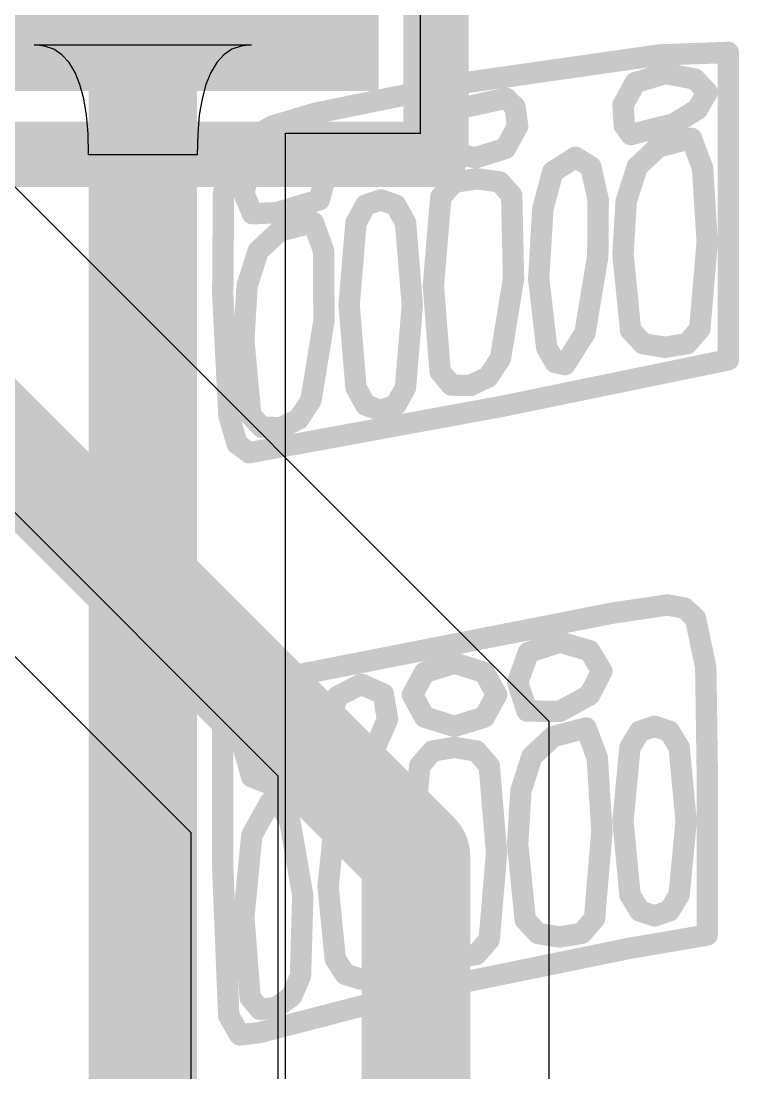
# Model space of a CAD drawing. Header units: inches. Extents: x 1.37 to 4.6, y 1.74 to 5.29.
# Drawn here: x 2.8813 to 2.9475, y 3.0626 to 3.1595 of the extents above; entities that cross this region are included whole.
import ezdxf

# ---------------------------------------------------------------- set-up
doc = ezdxf.new("R2010")
doc.units = ezdxf.units.IN
doc.header["$MEASUREMENT"] = 0
for name, color, linetype in [('BottomLayer', 5, 'Continuous'), ('BottomOverlay', 54, 'Continuous'), ('Mechanical15', 56, 'Continuous'), ('TopLayer', 1, 'Continuous'), ('TopOverlay', 2, 'Continuous'), ('TopPaste', 8, 'Continuous'), ('TopSolder', 216, 'Continuous')]:
    doc.layers.add(name, color=color, linetype=linetype)

# ---------------------------------------------------------------- blocks, each defined once
blk = doc.blocks.new('_________0603_70')
at = {"layer": 'TopLayer'}
blk.add_hatch(color=1, dxfattribs=at).paths.add_polyline_path([(-0.03937, -0.017717), (-0.03937, 0.017717), (-0.017717, 0.017717), (-0.017717, -0.017717)])
at = {"layer": 'TopPaste'}
blk.add_hatch(color=8, dxfattribs=at).paths.add_polyline_path([(-0.03937, -0.017717), (-0.03937, 0.017717), (-0.017717, 0.017717), (-0.017717, -0.017717)])
at = {"layer": 'TopSolder'}
blk.add_hatch(color=216, dxfattribs=at).paths.add_polyline_path([(-0.04337, -0.021717), (-0.04337, 0.021717), (-0.013717, 0.021717), (-0.013717, -0.021717)])
at = {"layer": 'Mechanical15', "const_width": 0.001969}
for points in [[(-0.049213, 0.027559), (-0.049213, -0.027559)], [(-0.049213, -0.027559), (0.049213, -0.027559)]]:
    blk.add_lwpolyline(points, dxfattribs=at)
at = {"layer": 'Mechanical15', "const_width": 0.000984}
blk.add_lwpolyline([(-0.049705, -0.027559, 1), (-0.04872, -0.027559, 1)], format="xyb", close=True, dxfattribs=at)
blk.add_lwpolyline([(-0.049705, -0.027559, 1), (-0.04872, -0.027559, 1)], format="xyb", close=True, dxfattribs=at)
at = {"layer": 'TopOverlay', "const_width": 0.006}
for points in [[(-0.049213, 0.027559), (-0.049213, -0.027)], [(-0.049213, -0.027), (0.049, -0.027)]]:
    blk.add_lwpolyline(points, dxfattribs=at)
at = {"layer": 'TopOverlay', "const_width": 0.003}
blk.add_lwpolyline([(-0.050713, -0.027, 1), (-0.047713, -0.027, 1)], format="xyb", close=True, dxfattribs=at)
blk.add_lwpolyline([(-0.050713, -0.027, 1), (-0.047713, -0.027, 1)], format="xyb", close=True, dxfattribs=at)

msp = doc.modelspace()

# ---------------------------------------------------------------- linework, layer by layer
at = {"layer": 'BottomLayer'}
for p, q in [((2.93, 3.095), (2.84, 3.185)), ((2.815, 3.18), (2.905, 3.09)), ((2.810718, 3.171008), (2.896972, 3.084755)), ((2.93, 2.8), (2.93, 3.095)), ((2.905, 3.09), (2.905, 2.8)), ((2.896972, 3.084755), (2.896972, 2.803325))]:
    msp.add_line(p, q, dxfattribs=at)
at = {"layer": 'BottomLayer', "const_width": 0.01}
for points in [[(2.82, 3.18029), (2.917715, 3.082575)], [(2.917715, 2.775231), (2.917715, 3.082575)]]:
    msp.add_lwpolyline(points, dxfattribs=at)
at = {"layer": 'BottomLayer', "const_width": 0.005}
msp.add_lwpolyline([(2.915215, 3.082575, 1), (2.920215, 3.082575, 1)], format="xyb", close=True, dxfattribs=at)
msp.add_lwpolyline([(2.915215, 3.082575, 1), (2.920215, 3.082575, 1)], format="xyb", close=True, dxfattribs=at)
at = {"layer": 'BottomOverlay', "const_width": 0.001969}
for points in [[(2.890559, 3.073552), (2.893954, 3.188826)], [(2.940179, 3.156406), (2.946485, 3.156636)], [(2.946485, 3.142474), (2.946485, 3.156636)], [(2.922232, 3.153841), (2.940179, 3.156406)], [(2.937916, 3.153847), (2.940664, 3.154696)], [(2.940664, 3.154696), (2.943405, 3.154187)], [(2.908478, 3.15104), (2.922232, 3.153841)], [(2.936784, 3.151786), (2.937916, 3.153847)], [(2.943405, 3.154187), (2.944545, 3.152964)], [(2.943643, 3.151394), (2.944545, 3.152964)], [(2.921747, 3.151471), (2.925998, 3.152419)], [(2.925998, 3.152419), (2.926842, 3.151601)], [(2.926842, 3.151601), (2.927082, 3.149846)], [(2.936784, 3.151786), (2.936907, 3.149903)], [(2.904477, 3.149846), (2.908478, 3.15104)], [(2.919766, 3.150115), (2.921747, 3.151471)], [(2.941475, 3.150053), (2.943643, 3.151394)], [(2.901949, 3.148401), (2.904477, 3.149846)], [(2.919438, 3.148628), (2.919766, 3.150115)], [(2.92595, 3.147784), (2.927082, 3.149846)], [(2.936907, 3.149903), (2.937503, 3.149071)], [(2.937503, 3.149071), (2.941475, 3.150053)], [(2.903571, 3.147043), (2.908165, 3.148722)], [(2.908165, 3.148722), (2.909193, 3.147975)], [(2.940039, 3.147929), (2.94309, 3.148722)], [(2.94309, 3.148722), (2.944118, 3.14598)], [(2.900562, 3.146415), (2.901949, 3.148401)], [(2.909193, 3.147975), (2.90962, 3.145965)], [(2.919438, 3.148628), (2.920628, 3.147428)], [(2.923202, 3.146935), (2.92595, 3.147784)], [(2.938101, 3.146104), (2.940039, 3.147929)], [(2.902304, 3.145522), (2.903571, 3.147043)], [(2.920628, 3.147428), (2.923202, 3.146935)], [(2.930317, 3.145641), (2.932415, 3.146974)], [(2.932415, 3.146974), (2.933816, 3.146104)], [(2.899983, 3.143594), (2.900562, 3.146415)], [(2.908809, 3.143055), (2.90962, 3.145965)], [(2.933816, 3.146104), (2.934504, 3.143061)], [(2.937081, 3.142919), (2.938101, 3.146104)], [(2.944118, 3.14598), (2.944545, 3.139174)], [(2.901859, 3.143656), (2.902304, 3.145522)], [(2.92121, 3.144671), (2.923309, 3.144995)], [(2.923309, 3.144995), (2.925409, 3.144708)], [(2.929403, 3.142211), (2.930317, 3.145641)], [(2.920003, 3.143312), (2.92121, 3.144671)], [(2.925409, 3.144708), (2.926533, 3.143462)], [(2.899919, 3.134286), (2.899983, 3.143594)], [(2.901859, 3.143656), (2.902654, 3.14177)], [(2.904928, 3.141877), (2.908809, 3.143055)], [(2.913088, 3.14257), (2.914471, 3.143055)], [(2.914471, 3.143055), (2.915853, 3.14257)], [(2.919321, 3.135152), (2.920003, 3.143312)], [(2.926533, 3.143462), (2.926704, 3.135796)], [(2.934465, 3.13787), (2.934504, 3.143061)], [(2.936784, 3.138043), (2.937081, 3.142919)], [(2.912191, 3.140953), (2.913088, 3.14257)], [(2.915853, 3.14257), (2.91675, 3.140953)], [(2.929023, 3.135778), (2.929403, 3.142211)], [(2.946485, 3.128314), (2.946485, 3.142474)], [(2.902654, 3.14177), (2.904928, 3.141877)], [(2.905154, 3.140184), (2.908271, 3.140961)], [(2.908271, 3.140961), (2.9092, 3.138367)], [(2.91156, 3.133353), (2.912191, 3.140953)], [(2.91675, 3.140953), (2.917381, 3.133353)], [(2.903185, 3.138354), (2.905154, 3.140184)], [(2.943866, 3.131171), (2.944545, 3.139174)], [(2.902156, 3.135122), (2.903185, 3.138354)], [(2.9092, 3.138367), (2.909241, 3.131915)], [(2.936784, 3.138043), (2.937489, 3.131029)], [(2.933282, 3.130787), (2.934465, 3.13787)], [(2.901859, 3.130138), (2.902156, 3.135122)], [(2.919321, 3.135152), (2.919942, 3.127225)], [(2.925503, 3.128457), (2.926704, 3.135796)], [(2.929023, 3.135778), (2.929762, 3.129435)], [(2.899919, 3.134286), (2.900485, 3.123159)], [(2.91156, 3.133353), (2.912191, 3.125754)], [(2.91675, 3.125754), (2.917381, 3.133353)], [(2.90804, 3.124577), (2.909241, 3.131915)], [(2.931448, 3.127873), (2.933282, 3.130787)], [(2.937489, 3.131029), (2.938668, 3.129789)], [(2.942689, 3.129806), (2.943866, 3.131171)], [(2.901859, 3.130138), (2.902497, 3.123185)], [(2.929762, 3.129435), (2.930537, 3.128075)], [(2.938668, 3.129789), (2.940664, 3.129473)], [(2.940664, 3.129473), (2.942689, 3.129806)], [(2.924357, 3.126721), (2.925503, 3.128457)], [(2.925627, 3.124028), (2.946485, 3.128314)], [(2.930537, 3.128075), (2.931448, 3.127873)], [(2.919942, 3.127225), (2.920975, 3.125989)], [(2.922717, 3.125953), (2.924357, 3.126721)], [(2.912191, 3.125754), (2.913088, 3.124137)], [(2.915853, 3.124137), (2.91675, 3.125754)], [(2.920975, 3.125989), (2.922717, 3.125953)], [(2.906894, 3.12284), (2.90804, 3.124577)], [(2.902344, 3.119756), (2.925627, 3.124028)], [(2.913088, 3.124137), (2.914471, 3.123652)], [(2.914471, 3.123652), (2.915853, 3.124137)], [(2.900485, 3.123159), (2.901238, 3.120581)], [(2.902497, 3.123185), (2.903532, 3.122087)], [(2.905254, 3.122072), (2.906894, 3.12284)], [(2.903532, 3.122087), (2.905254, 3.122072)], [(2.901238, 3.120581), (2.902344, 3.119756)], [(2.935814, 3.104977), (2.940873, 3.105729)], [(2.940873, 3.105729), (2.942425, 3.105449)], [(2.942425, 3.105449), (2.943464, 3.104506)], [(2.915926, 3.101073), (2.935814, 3.104977)], [(2.943464, 3.104506), (2.944412, 3.099963)], [(2.928076, 3.101361), (2.930963, 3.102309)], [(2.930963, 3.102309), (2.933704, 3.10152)], [(2.927082, 3.09861), (2.928076, 3.101361)], [(2.933704, 3.10152), (2.934843, 3.099625)], [(2.899919, 3.097933), (2.915926, 3.101073)], [(2.918513, 3.099519), (2.921262, 3.100368)], [(2.921262, 3.100368), (2.92401, 3.099519)], [(2.917381, 3.097458), (2.918513, 3.099519)], [(2.92401, 3.099519), (2.925142, 3.097458)], [(2.933704, 3.097431), (2.934843, 3.099625)], [(2.944412, 3.099963), (2.944545, 3.090754)], [(2.910471, 3.097301), (2.912672, 3.098428)], [(2.912672, 3.098428), (2.914702, 3.097529)], [(2.927082, 3.09861), (2.927944, 3.095957)], [(2.899919, 3.081482), (2.899919, 3.097933)], [(2.914702, 3.097529), (2.915097, 3.095194)], [(2.917381, 3.097458), (2.918513, 3.095397)], [(2.92401, 3.095397), (2.925142, 3.097458)], [(2.930963, 3.095925), (2.933704, 3.097431)], [(2.90271, 3.095361), (2.904911, 3.096488)], [(2.904911, 3.096488), (2.906941, 3.095589)], [(2.90962, 3.094387), (2.910471, 3.097301)], [(2.906941, 3.095589), (2.907336, 3.093253)], [(2.918513, 3.095397), (2.921262, 3.094548)], [(2.921262, 3.094548), (2.92401, 3.095397)], [(2.927944, 3.095957), (2.930963, 3.095925)], [(2.901859, 3.092446), (2.90271, 3.095361)], [(2.913844, 3.092349), (2.915097, 3.095194)], [(2.930338, 3.093601), (2.933388, 3.094394)], [(2.933388, 3.094394), (2.934416, 3.091652)], [(2.93833, 3.094093), (2.939694, 3.094548)], [(2.939694, 3.094548), (2.941058, 3.094093)], [(2.90962, 3.094387), (2.910343, 3.091833)], [(2.9284, 3.091777), (2.930338, 3.093601)], [(2.937431, 3.092607), (2.93833, 3.094093)], [(2.941058, 3.094093), (2.941958, 3.092607)], [(2.906083, 3.090409), (2.907336, 3.093253)], [(2.919237, 3.092274), (2.921262, 3.092607)], [(2.921262, 3.092607), (2.923286, 3.092274)], [(2.936784, 3.085816), (2.937431, 3.092607)], [(2.941958, 3.092607), (2.942605, 3.085816)], [(2.901859, 3.092446), (2.902582, 3.089893)], [(2.910343, 3.091833), (2.912005, 3.091191)], [(2.912005, 3.091191), (2.913844, 3.092349)], [(2.91806, 3.090909), (2.919237, 3.092274)], [(2.923286, 3.092274), (2.924463, 3.090909)], [(2.927379, 3.088591), (2.9284, 3.091777)], [(2.934416, 3.091652), (2.934843, 3.084846)], [(2.917381, 3.082906), (2.91806, 3.090909)], [(2.924463, 3.090909), (2.925142, 3.082906)], [(2.944545, 3.075321), (2.944545, 3.090754)], [(2.902582, 3.089893), (2.904244, 3.089251)], [(2.904244, 3.089251), (2.906083, 3.090409)], [(2.910362, 3.086884), (2.912052, 3.089452)], [(2.912052, 3.089452), (2.913001, 3.089017)], [(2.913001, 3.089017), (2.913885, 3.087415)], [(2.927082, 3.083715), (2.927379, 3.088591)], [(2.902595, 3.08451), (2.904274, 3.08754)], [(2.904274, 3.08754), (2.905219, 3.087278)], [(2.905219, 3.087278), (2.906103, 3.085784)], [(2.90962, 3.079835), (2.910362, 3.086884)], [(2.913885, 3.087415), (2.915056, 3.080653)], [(2.906103, 3.085784), (2.907288, 3.078956)], [(2.936784, 3.085816), (2.937431, 3.079026)], [(2.941958, 3.079026), (2.942605, 3.085816)], [(2.934164, 3.076843), (2.934843, 3.084846)], [(2.901859, 3.076984), (2.902595, 3.08451)], [(2.917381, 3.082906), (2.91806, 3.074902)], [(2.924463, 3.074902), (2.925142, 3.082906)], [(2.927082, 3.083715), (2.927787, 3.076701)], [(2.899919, 3.081482), (2.900465, 3.067888)], [(2.914914, 3.073167), (2.915056, 3.080653)], [(2.90708, 3.071564), (2.907288, 3.078956)], [(2.90962, 3.079835), (2.910276, 3.073129)], [(2.937431, 3.079026), (2.93833, 3.07754)], [(2.941058, 3.07754), (2.941958, 3.079026)], [(2.901859, 3.076984), (2.902439, 3.069558)], [(2.93833, 3.07754), (2.939694, 3.077085)], [(2.939694, 3.077085), (2.941058, 3.07754)], [(2.927787, 3.076701), (2.928967, 3.075461)], [(2.932988, 3.075478), (2.934164, 3.076843)], [(2.928967, 3.075461), (2.930963, 3.075145)], [(2.930963, 3.075145), (2.932988, 3.075478)], [(2.937269, 3.074074), (2.944545, 3.075321)], [(2.917667, 3.070067), (2.937269, 3.074074)], [(2.91806, 3.074902), (2.919237, 3.073538)], [(2.923286, 3.073538), (2.924463, 3.074902)], [(2.88737, 3.006432), (2.890559, 3.073552)], [(2.910276, 3.073129), (2.911205, 3.071696)], [(2.914083, 3.071684), (2.914914, 3.073167)], [(2.919237, 3.073538), (2.921262, 3.073205)], [(2.921262, 3.073205), (2.923286, 3.073538)], [(2.90625, 3.069669), (2.90708, 3.071564)], [(2.911205, 3.071696), (2.912631, 3.071264)], [(2.912631, 3.071264), (2.914083, 3.071684)], [(2.902439, 3.069558), (2.903356, 3.06847)], [(2.903314, 3.06634), (2.917667, 3.070067)], [(2.904862, 3.068659), (2.90625, 3.069669)], [(2.903356, 3.06847), (2.904862, 3.068659)], [(2.900465, 3.067888), (2.901489, 3.066114)], [(2.901489, 3.066114), (2.903314, 3.06634)]]:
    msp.add_lwpolyline(points, dxfattribs=at)
at = {"layer": 'BottomOverlay', "const_width": 0.000984}
for points in [[(2.945993, 3.156636, 1), (2.946977, 3.156636, 1)], [(2.945993, 3.156636, 1), (2.946977, 3.156636, 1)], [(2.939687, 3.156406, 1), (2.940671, 3.156406, 1)], [(2.939687, 3.156406, 1), (2.940671, 3.156406, 1)], [(2.940172, 3.154696, 1), (2.941156, 3.154696, 1)], [(2.940172, 3.154696, 1), (2.941156, 3.154696, 1)], [(2.92174, 3.153841, 1), (2.922724, 3.153841, 1)], [(2.92174, 3.153841, 1), (2.922724, 3.153841, 1)], [(2.937424, 3.153847, 1), (2.938408, 3.153847, 1)], [(2.937424, 3.153847, 1), (2.938408, 3.153847, 1)], [(2.942913, 3.154187, 1), (2.943897, 3.154187, 1)], [(2.942913, 3.154187, 1), (2.943897, 3.154187, 1)], [(2.944053, 3.152964, 1), (2.945037, 3.152964, 1)], [(2.944053, 3.152964, 1), (2.945037, 3.152964, 1)], [(2.925506, 3.152419, 1), (2.92649, 3.152419, 1)], [(2.925506, 3.152419, 1), (2.92649, 3.152419, 1)], [(2.92635, 3.151601, 1), (2.927335, 3.151601, 1)], [(2.92635, 3.151601, 1), (2.927335, 3.151601, 1)], [(2.936292, 3.151786, 1), (2.937276, 3.151786, 1)], [(2.936292, 3.151786, 1), (2.937276, 3.151786, 1)], [(2.907986, 3.15104, 1), (2.90897, 3.15104, 1)], [(2.907986, 3.15104, 1), (2.90897, 3.15104, 1)], [(2.921254, 3.151471, 1), (2.922239, 3.151471, 1)], [(2.921254, 3.151471, 1), (2.922239, 3.151471, 1)], [(2.943151, 3.151394, 1), (2.944135, 3.151394, 1)], [(2.943151, 3.151394, 1), (2.944135, 3.151394, 1)], [(2.903985, 3.149846, 1), (2.904969, 3.149846, 1)], [(2.903985, 3.149846, 1), (2.904969, 3.149846, 1)], [(2.919274, 3.150115, 1), (2.920258, 3.150115, 1)], [(2.919274, 3.150115, 1), (2.920258, 3.150115, 1)], [(2.92659, 3.149846, 1), (2.927574, 3.149846, 1)], [(2.92659, 3.149846, 1), (2.927574, 3.149846, 1)], [(2.936415, 3.149903, 1), (2.937399, 3.149903, 1)], [(2.936415, 3.149903, 1), (2.937399, 3.149903, 1)], [(2.940983, 3.150053, 1), (2.941968, 3.150053, 1)], [(2.940983, 3.150053, 1), (2.941968, 3.150053, 1)], [(2.907673, 3.148722, 1), (2.908657, 3.148722, 1)], [(2.907673, 3.148722, 1), (2.908657, 3.148722, 1)], [(2.937011, 3.149071, 1), (2.937995, 3.149071, 1)], [(2.937011, 3.149071, 1), (2.937995, 3.149071, 1)], [(2.942598, 3.148722, 1), (2.943582, 3.148722, 1)], [(2.942598, 3.148722, 1), (2.943582, 3.148722, 1)], [(2.901457, 3.148401, 1), (2.902441, 3.148401, 1)], [(2.901457, 3.148401, 1), (2.902441, 3.148401, 1)], [(2.908701, 3.147975, 1), (2.909685, 3.147975, 1)], [(2.908701, 3.147975, 1), (2.909685, 3.147975, 1)], [(2.918946, 3.148628, 1), (2.91993, 3.148628, 1)], [(2.918946, 3.148628, 1), (2.91993, 3.148628, 1)], [(2.925458, 3.147784, 1), (2.926443, 3.147784, 1)], [(2.925458, 3.147784, 1), (2.926443, 3.147784, 1)], [(2.939547, 3.147929, 1), (2.940531, 3.147929, 1)], [(2.939547, 3.147929, 1), (2.940531, 3.147929, 1)], [(2.903079, 3.147043, 1), (2.904063, 3.147043, 1)], [(2.903079, 3.147043, 1), (2.904063, 3.147043, 1)], [(2.920136, 3.147428, 1), (2.92112, 3.147428, 1)], [(2.920136, 3.147428, 1), (2.92112, 3.147428, 1)], [(2.92271, 3.146935, 1), (2.923694, 3.146935, 1)], [(2.92271, 3.146935, 1), (2.923694, 3.146935, 1)], [(2.931923, 3.146974, 1), (2.932907, 3.146974, 1)], [(2.931923, 3.146974, 1), (2.932907, 3.146974, 1)], [(2.900069, 3.146415, 1), (2.901054, 3.146415, 1)], [(2.900069, 3.146415, 1), (2.901054, 3.146415, 1)], [(2.909128, 3.145965, 1), (2.910112, 3.145965, 1)], [(2.909128, 3.145965, 1), (2.910112, 3.145965, 1)], [(2.933324, 3.146104, 1), (2.934308, 3.146104, 1)], [(2.933324, 3.146104, 1), (2.934308, 3.146104, 1)], [(2.937609, 3.146104, 1), (2.938593, 3.146104, 1)], [(2.937609, 3.146104, 1), (2.938593, 3.146104, 1)], [(2.943626, 3.14598, 1), (2.94461, 3.14598, 1)], [(2.943626, 3.14598, 1), (2.94461, 3.14598, 1)], [(2.901812, 3.145522, 1), (2.902796, 3.145522, 1)], [(2.901812, 3.145522, 1), (2.902796, 3.145522, 1)], [(2.922817, 3.144995, 1), (2.923801, 3.144995, 1)], [(2.922817, 3.144995, 1), (2.923801, 3.144995, 1)], [(2.929825, 3.145641, 1), (2.930809, 3.145641, 1)], [(2.929825, 3.145641, 1), (2.930809, 3.145641, 1)], [(2.920718, 3.144671, 1), (2.921702, 3.144671, 1)], [(2.920718, 3.144671, 1), (2.921702, 3.144671, 1)], [(2.924916, 3.144708, 1), (2.925901, 3.144708, 1)], [(2.924916, 3.144708, 1), (2.925901, 3.144708, 1)], [(2.89949, 3.143594, 1), (2.900475, 3.143594, 1)], [(2.89949, 3.143594, 1), (2.900475, 3.143594, 1)], [(2.901367, 3.143656, 1), (2.902351, 3.143656, 1)], [(2.901367, 3.143656, 1), (2.902351, 3.143656, 1)], [(2.908317, 3.143055, 1), (2.909301, 3.143055, 1)], [(2.908317, 3.143055, 1), (2.909301, 3.143055, 1)], [(2.913978, 3.143055, 1), (2.914963, 3.143055, 1)], [(2.913978, 3.143055, 1), (2.914963, 3.143055, 1)], [(2.919511, 3.143312, 1), (2.920495, 3.143312, 1)], [(2.919511, 3.143312, 1), (2.920495, 3.143312, 1)], [(2.926041, 3.143462, 1), (2.927025, 3.143462, 1)], [(2.926041, 3.143462, 1), (2.927025, 3.143462, 1)], [(2.934012, 3.143061, 1), (2.934996, 3.143061, 1)], [(2.934012, 3.143061, 1), (2.934996, 3.143061, 1)], [(2.936589, 3.142919, 1), (2.937573, 3.142919, 1)], [(2.936589, 3.142919, 1), (2.937573, 3.142919, 1)], [(2.912596, 3.14257, 1), (2.913581, 3.14257, 1)], [(2.912596, 3.14257, 1), (2.913581, 3.14257, 1)], [(2.915361, 3.14257, 1), (2.916345, 3.14257, 1)], [(2.915361, 3.14257, 1), (2.916345, 3.14257, 1)], [(2.928911, 3.142211, 1), (2.929895, 3.142211, 1)], [(2.928911, 3.142211, 1), (2.929895, 3.142211, 1)], [(2.945993, 3.142474, 1), (2.946977, 3.142474, 1)], [(2.945993, 3.142474, 1), (2.946977, 3.142474, 1)], [(2.902162, 3.14177, 1), (2.903146, 3.14177, 1)], [(2.902162, 3.14177, 1), (2.903146, 3.14177, 1)], [(2.904436, 3.141877, 1), (2.90542, 3.141877, 1)], [(2.904436, 3.141877, 1), (2.90542, 3.141877, 1)], [(2.907779, 3.140961, 1), (2.908764, 3.140961, 1)], [(2.907779, 3.140961, 1), (2.908764, 3.140961, 1)], [(2.911699, 3.140953, 1), (2.912683, 3.140953, 1)], [(2.911699, 3.140953, 1), (2.912683, 3.140953, 1)], [(2.916258, 3.140953, 1), (2.917242, 3.140953, 1)], [(2.916258, 3.140953, 1), (2.917242, 3.140953, 1)], [(2.904662, 3.140184, 1), (2.905646, 3.140184, 1)], [(2.904662, 3.140184, 1), (2.905646, 3.140184, 1)], [(2.944053, 3.139174, 1), (2.945037, 3.139174, 1)], [(2.944053, 3.139174, 1), (2.945037, 3.139174, 1)], [(2.902693, 3.138354, 1), (2.903677, 3.138354, 1)], [(2.902693, 3.138354, 1), (2.903677, 3.138354, 1)], [(2.908707, 3.138367, 1), (2.909692, 3.138367, 1)], [(2.908707, 3.138367, 1), (2.909692, 3.138367, 1)], [(2.936292, 3.138043, 1), (2.937276, 3.138043, 1)], [(2.936292, 3.138043, 1), (2.937276, 3.138043, 1)], [(2.933973, 3.13787, 1), (2.934957, 3.13787, 1)], [(2.933973, 3.13787, 1), (2.934957, 3.13787, 1)], [(2.901664, 3.135122, 1), (2.902648, 3.135122, 1)], [(2.901664, 3.135122, 1), (2.902648, 3.135122, 1)], [(2.918829, 3.135152, 1), (2.919813, 3.135152, 1)], [(2.918829, 3.135152, 1), (2.919813, 3.135152, 1)], [(2.926212, 3.135796, 1), (2.927196, 3.135796, 1)], [(2.926212, 3.135796, 1), (2.927196, 3.135796, 1)], [(2.928531, 3.135778, 1), (2.929515, 3.135778, 1)], [(2.928531, 3.135778, 1), (2.929515, 3.135778, 1)], [(2.899426, 3.134286, 1), (2.900411, 3.134286, 1)], [(2.899426, 3.134286, 1), (2.900411, 3.134286, 1)], [(2.911068, 3.133353, 1), (2.912052, 3.133353, 1)], [(2.911068, 3.133353, 1), (2.912052, 3.133353, 1)], [(2.916889, 3.133353, 1), (2.917873, 3.133353, 1)], [(2.916889, 3.133353, 1), (2.917873, 3.133353, 1)], [(2.908749, 3.131915, 1), (2.909734, 3.131915, 1)], [(2.908749, 3.131915, 1), (2.909734, 3.131915, 1)], [(2.93279, 3.130787, 1), (2.933774, 3.130787, 1)], [(2.93279, 3.130787, 1), (2.933774, 3.130787, 1)], [(2.936996, 3.131029, 1), (2.937981, 3.131029, 1)], [(2.936996, 3.131029, 1), (2.937981, 3.131029, 1)], [(2.943373, 3.131171, 1), (2.944358, 3.131171, 1)], [(2.943373, 3.131171, 1), (2.944358, 3.131171, 1)], [(2.901367, 3.130138, 1), (2.902351, 3.130138, 1)], [(2.901367, 3.130138, 1), (2.902351, 3.130138, 1)], [(2.92927, 3.129435, 1), (2.930254, 3.129435, 1)], [(2.92927, 3.129435, 1), (2.930254, 3.129435, 1)], [(2.938176, 3.129789, 1), (2.93916, 3.129789, 1)], [(2.938176, 3.129789, 1), (2.93916, 3.129789, 1)], [(2.940172, 3.129473, 1), (2.941156, 3.129473, 1)], [(2.940172, 3.129473, 1), (2.941156, 3.129473, 1)], [(2.942197, 3.129806, 1), (2.943181, 3.129806, 1)], [(2.942197, 3.129806, 1), (2.943181, 3.129806, 1)], [(2.925011, 3.128457, 1), (2.925995, 3.128457, 1)], [(2.925011, 3.128457, 1), (2.925995, 3.128457, 1)], [(2.945993, 3.128314, 1), (2.946977, 3.128314, 1)], [(2.945993, 3.128314, 1), (2.946977, 3.128314, 1)], [(2.930044, 3.128075, 1), (2.931029, 3.128075, 1)], [(2.930044, 3.128075, 1), (2.931029, 3.128075, 1)], [(2.930956, 3.127873, 1), (2.93194, 3.127873, 1)], [(2.930956, 3.127873, 1), (2.93194, 3.127873, 1)], [(2.91945, 3.127225, 1), (2.920434, 3.127225, 1)], [(2.91945, 3.127225, 1), (2.920434, 3.127225, 1)], [(2.923865, 3.126721, 1), (2.924849, 3.126721, 1)], [(2.923865, 3.126721, 1), (2.924849, 3.126721, 1)], [(2.911699, 3.125754, 1), (2.912683, 3.125754, 1)], [(2.911699, 3.125754, 1), (2.912683, 3.125754, 1)], [(2.916258, 3.125754, 1), (2.917242, 3.125754, 1)], [(2.916258, 3.125754, 1), (2.917242, 3.125754, 1)], [(2.920483, 3.125989, 1), (2.921467, 3.125989, 1)], [(2.920483, 3.125989, 1), (2.921467, 3.125989, 1)], [(2.922225, 3.125953, 1), (2.923209, 3.125953, 1)], [(2.922225, 3.125953, 1), (2.923209, 3.125953, 1)], [(2.907548, 3.124577, 1), (2.908532, 3.124577, 1)], [(2.907548, 3.124577, 1), (2.908532, 3.124577, 1)], [(2.912596, 3.124137, 1), (2.913581, 3.124137, 1)], [(2.912596, 3.124137, 1), (2.913581, 3.124137, 1)], [(2.913978, 3.123652, 1), (2.914963, 3.123652, 1)], [(2.913978, 3.123652, 1), (2.914963, 3.123652, 1)], [(2.915361, 3.124137, 1), (2.916345, 3.124137, 1)], [(2.915361, 3.124137, 1), (2.916345, 3.124137, 1)], [(2.925135, 3.124028, 1), (2.926119, 3.124028, 1)], [(2.925135, 3.124028, 1), (2.926119, 3.124028, 1)], [(2.899993, 3.123159, 1), (2.900977, 3.123159, 1)], [(2.899993, 3.123159, 1), (2.900977, 3.123159, 1)], [(2.902005, 3.123185, 1), (2.902989, 3.123185, 1)], [(2.902005, 3.123185, 1), (2.902989, 3.123185, 1)], [(2.906402, 3.12284, 1), (2.907386, 3.12284, 1)], [(2.906402, 3.12284, 1), (2.907386, 3.12284, 1)], [(2.90304, 3.122087, 1), (2.904024, 3.122087, 1)], [(2.90304, 3.122087, 1), (2.904024, 3.122087, 1)], [(2.904762, 3.122072, 1), (2.905746, 3.122072, 1)], [(2.904762, 3.122072, 1), (2.905746, 3.122072, 1)], [(2.900746, 3.120581, 1), (2.90173, 3.120581, 1)], [(2.900746, 3.120581, 1), (2.90173, 3.120581, 1)], [(2.901852, 3.119756, 1), (2.902836, 3.119756, 1)], [(2.901852, 3.119756, 1), (2.902836, 3.119756, 1)], [(2.940381, 3.105729, 1), (2.941365, 3.105729, 1)], [(2.940381, 3.105729, 1), (2.941365, 3.105729, 1)], [(2.941933, 3.105449, 1), (2.942917, 3.105449, 1)], [(2.941933, 3.105449, 1), (2.942917, 3.105449, 1)], [(2.935322, 3.104977, 1), (2.936306, 3.104977, 1)], [(2.935322, 3.104977, 1), (2.936306, 3.104977, 1)], [(2.942972, 3.104506, 1), (2.943956, 3.104506, 1)], [(2.942972, 3.104506, 1), (2.943956, 3.104506, 1)], [(2.930471, 3.102309, 1), (2.931455, 3.102309, 1)], [(2.930471, 3.102309, 1), (2.931455, 3.102309, 1)], [(2.927584, 3.101361, 1), (2.928568, 3.101361, 1)], [(2.927584, 3.101361, 1), (2.928568, 3.101361, 1)], [(2.933212, 3.10152, 1), (2.934196, 3.10152, 1)], [(2.933212, 3.10152, 1), (2.934196, 3.10152, 1)], [(2.915434, 3.101073, 1), (2.916418, 3.101073, 1)], [(2.915434, 3.101073, 1), (2.916418, 3.101073, 1)], [(2.92077, 3.100368, 1), (2.921754, 3.100368, 1)], [(2.92077, 3.100368, 1), (2.921754, 3.100368, 1)], [(2.918021, 3.099519, 1), (2.919005, 3.099519, 1)], [(2.918021, 3.099519, 1), (2.919005, 3.099519, 1)], [(2.923518, 3.099519, 1), (2.924502, 3.099519, 1)], [(2.923518, 3.099519, 1), (2.924502, 3.099519, 1)], [(2.934351, 3.099625, 1), (2.935336, 3.099625, 1)], [(2.934351, 3.099625, 1), (2.935336, 3.099625, 1)], [(2.94392, 3.099963, 1), (2.944904, 3.099963, 1)], [(2.94392, 3.099963, 1), (2.944904, 3.099963, 1)], [(2.91218, 3.098428, 1), (2.913164, 3.098428, 1)], [(2.91218, 3.098428, 1), (2.913164, 3.098428, 1)], [(2.92659, 3.09861, 1), (2.927574, 3.09861, 1)], [(2.92659, 3.09861, 1), (2.927574, 3.09861, 1)], [(2.899426, 3.097933, 1), (2.900411, 3.097933, 1)], [(2.899426, 3.097933, 1), (2.900411, 3.097933, 1)], [(2.91421, 3.097529, 1), (2.915195, 3.097529, 1)], [(2.91421, 3.097529, 1), (2.915195, 3.097529, 1)], [(2.916889, 3.097458, 1), (2.917873, 3.097458, 1)], [(2.916889, 3.097458, 1), (2.917873, 3.097458, 1)], [(2.92465, 3.097458, 1), (2.925634, 3.097458, 1)], [(2.92465, 3.097458, 1), (2.925634, 3.097458, 1)], [(2.933212, 3.097431, 1), (2.934196, 3.097431, 1)], [(2.933212, 3.097431, 1), (2.934196, 3.097431, 1)], [(2.904419, 3.096488, 1), (2.905403, 3.096488, 1)], [(2.904419, 3.096488, 1), (2.905403, 3.096488, 1)], [(2.909979, 3.097301, 1), (2.910963, 3.097301, 1)], [(2.909979, 3.097301, 1), (2.910963, 3.097301, 1)], [(2.906449, 3.095589, 1), (2.907433, 3.095589, 1)], [(2.906449, 3.095589, 1), (2.907433, 3.095589, 1)], [(2.918021, 3.095397, 1), (2.919005, 3.095397, 1)], [(2.918021, 3.095397, 1), (2.919005, 3.095397, 1)], [(2.923518, 3.095397, 1), (2.924502, 3.095397, 1)], [(2.923518, 3.095397, 1), (2.924502, 3.095397, 1)], [(2.927452, 3.095957, 1), (2.928436, 3.095957, 1)], [(2.927452, 3.095957, 1), (2.928436, 3.095957, 1)], [(2.930471, 3.095925, 1), (2.931455, 3.095925, 1)], [(2.930471, 3.095925, 1), (2.931455, 3.095925, 1)], [(2.902218, 3.095361, 1), (2.903202, 3.095361, 1)], [(2.902218, 3.095361, 1), (2.903202, 3.095361, 1)], [(2.914605, 3.095194, 1), (2.915589, 3.095194, 1)], [(2.914605, 3.095194, 1), (2.915589, 3.095194, 1)], [(2.92077, 3.094548, 1), (2.921754, 3.094548, 1)], [(2.92077, 3.094548, 1), (2.921754, 3.094548, 1)], [(2.932896, 3.094394, 1), (2.93388, 3.094394, 1)], [(2.932896, 3.094394, 1), (2.93388, 3.094394, 1)], [(2.939202, 3.094548, 1), (2.940186, 3.094548, 1)], [(2.939202, 3.094548, 1), (2.940186, 3.094548, 1)], [(2.909128, 3.094387, 1), (2.910112, 3.094387, 1)], [(2.909128, 3.094387, 1), (2.910112, 3.094387, 1)], [(2.929846, 3.093601, 1), (2.93083, 3.093601, 1)], [(2.929846, 3.093601, 1), (2.93083, 3.093601, 1)], [(2.937838, 3.094093, 1), (2.938822, 3.094093, 1)], [(2.937838, 3.094093, 1), (2.938822, 3.094093, 1)], [(2.940566, 3.094093, 1), (2.94155, 3.094093, 1)], [(2.940566, 3.094093, 1), (2.94155, 3.094093, 1)], [(2.906844, 3.093253, 1), (2.907828, 3.093253, 1)], [(2.906844, 3.093253, 1), (2.907828, 3.093253, 1)], [(2.92077, 3.092607, 1), (2.921754, 3.092607, 1)], [(2.92077, 3.092607, 1), (2.921754, 3.092607, 1)], [(2.936939, 3.092607, 1), (2.937923, 3.092607, 1)], [(2.936939, 3.092607, 1), (2.937923, 3.092607, 1)], [(2.941466, 3.092607, 1), (2.94245, 3.092607, 1)], [(2.941466, 3.092607, 1), (2.94245, 3.092607, 1)], [(2.901367, 3.092446, 1), (2.902351, 3.092446, 1)], [(2.901367, 3.092446, 1), (2.902351, 3.092446, 1)], [(2.909851, 3.091833, 1), (2.910835, 3.091833, 1)], [(2.909851, 3.091833, 1), (2.910835, 3.091833, 1)], [(2.913352, 3.092349, 1), (2.914336, 3.092349, 1)], [(2.913352, 3.092349, 1), (2.914336, 3.092349, 1)], [(2.918745, 3.092274, 1), (2.919729, 3.092274, 1)], [(2.918745, 3.092274, 1), (2.919729, 3.092274, 1)], [(2.922794, 3.092274, 1), (2.923779, 3.092274, 1)], [(2.922794, 3.092274, 1), (2.923779, 3.092274, 1)], [(2.927907, 3.091777, 1), (2.928892, 3.091777, 1)], [(2.927907, 3.091777, 1), (2.928892, 3.091777, 1)], [(2.933924, 3.091652, 1), (2.934909, 3.091652, 1)], [(2.933924, 3.091652, 1), (2.934909, 3.091652, 1)], [(2.911513, 3.091191, 1), (2.912497, 3.091191, 1)], [(2.911513, 3.091191, 1), (2.912497, 3.091191, 1)], [(2.917568, 3.090909, 1), (2.918552, 3.090909, 1)], [(2.917568, 3.090909, 1), (2.918552, 3.090909, 1)], [(2.923971, 3.090909, 1), (2.924955, 3.090909, 1)], [(2.923971, 3.090909, 1), (2.924955, 3.090909, 1)], [(2.944053, 3.090754, 1), (2.945037, 3.090754, 1)], [(2.944053, 3.090754, 1), (2.945037, 3.090754, 1)], [(2.90209, 3.089893, 1), (2.903074, 3.089893, 1)], [(2.90209, 3.089893, 1), (2.903074, 3.089893, 1)], [(2.90559, 3.090409, 1), (2.906575, 3.090409, 1)], [(2.90559, 3.090409, 1), (2.906575, 3.090409, 1)], [(2.903752, 3.089251, 1), (2.904736, 3.089251, 1)], [(2.903752, 3.089251, 1), (2.904736, 3.089251, 1)], [(2.91156, 3.089452, 1), (2.912544, 3.089452, 1)], [(2.91156, 3.089452, 1), (2.912544, 3.089452, 1)], [(2.912509, 3.089017, 1), (2.913493, 3.089017, 1)], [(2.912509, 3.089017, 1), (2.913493, 3.089017, 1)], [(2.926887, 3.088591, 1), (2.927871, 3.088591, 1)], [(2.926887, 3.088591, 1), (2.927871, 3.088591, 1)], [(2.903782, 3.08754, 1), (2.904766, 3.08754, 1)], [(2.903782, 3.08754, 1), (2.904766, 3.08754, 1)], [(2.904727, 3.087278, 1), (2.905712, 3.087278, 1)], [(2.904727, 3.087278, 1), (2.905712, 3.087278, 1)], [(2.90987, 3.086884, 1), (2.910854, 3.086884, 1)], [(2.90987, 3.086884, 1), (2.910854, 3.086884, 1)], [(2.913393, 3.087415, 1), (2.914378, 3.087415, 1)], [(2.913393, 3.087415, 1), (2.914378, 3.087415, 1)], [(2.905611, 3.085784, 1), (2.906595, 3.085784, 1)], [(2.905611, 3.085784, 1), (2.906595, 3.085784, 1)], [(2.936292, 3.085816, 1), (2.937276, 3.085816, 1)], [(2.936292, 3.085816, 1), (2.937276, 3.085816, 1)], [(2.942112, 3.085816, 1), (2.943097, 3.085816, 1)], [(2.942112, 3.085816, 1), (2.943097, 3.085816, 1)], [(2.934351, 3.084846, 1), (2.935336, 3.084846, 1)], [(2.934351, 3.084846, 1), (2.935336, 3.084846, 1)], [(2.902103, 3.08451, 1), (2.903087, 3.08451, 1)], [(2.902103, 3.08451, 1), (2.903087, 3.08451, 1)], [(2.916889, 3.082906, 1), (2.917873, 3.082906, 1)], [(2.916889, 3.082906, 1), (2.917873, 3.082906, 1)], [(2.92465, 3.082906, 1), (2.925634, 3.082906, 1)], [(2.92465, 3.082906, 1), (2.925634, 3.082906, 1)], [(2.92659, 3.083715, 1), (2.927574, 3.083715, 1)], [(2.92659, 3.083715, 1), (2.927574, 3.083715, 1)], [(2.899426, 3.081482, 1), (2.900411, 3.081482, 1)], [(2.899426, 3.081482, 1), (2.900411, 3.081482, 1)], [(2.914564, 3.080653, 1), (2.915549, 3.080653, 1)], [(2.914564, 3.080653, 1), (2.915549, 3.080653, 1)], [(2.906796, 3.078956, 1), (2.90778, 3.078956, 1)], [(2.906796, 3.078956, 1), (2.90778, 3.078956, 1)], [(2.909128, 3.079835, 1), (2.910112, 3.079835, 1)], [(2.909128, 3.079835, 1), (2.910112, 3.079835, 1)], [(2.936939, 3.079026, 1), (2.937923, 3.079026, 1)], [(2.936939, 3.079026, 1), (2.937923, 3.079026, 1)], [(2.941466, 3.079026, 1), (2.94245, 3.079026, 1)], [(2.941466, 3.079026, 1), (2.94245, 3.079026, 1)], [(2.901367, 3.076984, 1), (2.902351, 3.076984, 1)], [(2.901367, 3.076984, 1), (2.902351, 3.076984, 1)], [(2.937838, 3.07754, 1), (2.938822, 3.07754, 1)], [(2.937838, 3.07754, 1), (2.938822, 3.07754, 1)], [(2.939202, 3.077085, 1), (2.940186, 3.077085, 1)], [(2.939202, 3.077085, 1), (2.940186, 3.077085, 1)], [(2.940566, 3.07754, 1), (2.94155, 3.07754, 1)], [(2.940566, 3.07754, 1), (2.94155, 3.07754, 1)], [(2.927295, 3.076701, 1), (2.928279, 3.076701, 1)], [(2.927295, 3.076701, 1), (2.928279, 3.076701, 1)], [(2.933672, 3.076843, 1), (2.934656, 3.076843, 1)], [(2.933672, 3.076843, 1), (2.934656, 3.076843, 1)], [(2.928475, 3.075461, 1), (2.929459, 3.075461, 1)], [(2.928475, 3.075461, 1), (2.929459, 3.075461, 1)], [(2.930471, 3.075145, 1), (2.931455, 3.075145, 1)], [(2.930471, 3.075145, 1), (2.931455, 3.075145, 1)], [(2.932496, 3.075478, 1), (2.93348, 3.075478, 1)], [(2.932496, 3.075478, 1), (2.93348, 3.075478, 1)], [(2.944053, 3.075321, 1), (2.945037, 3.075321, 1)], [(2.944053, 3.075321, 1), (2.945037, 3.075321, 1)], [(2.917568, 3.074902, 1), (2.918552, 3.074902, 1)], [(2.917568, 3.074902, 1), (2.918552, 3.074902, 1)], [(2.923971, 3.074902, 1), (2.924955, 3.074902, 1)], [(2.923971, 3.074902, 1), (2.924955, 3.074902, 1)], [(2.936777, 3.074074, 1), (2.937761, 3.074074, 1)], [(2.936777, 3.074074, 1), (2.937761, 3.074074, 1)], [(2.890067, 3.073552, 1), (2.891051, 3.073552, 1)], [(2.890067, 3.073552, 1), (2.891051, 3.073552, 1)], [(2.909784, 3.073129, 1), (2.910768, 3.073129, 1)], [(2.909784, 3.073129, 1), (2.910768, 3.073129, 1)], [(2.914422, 3.073167, 1), (2.915406, 3.073167, 1)], [(2.914422, 3.073167, 1), (2.915406, 3.073167, 1)], [(2.918745, 3.073538, 1), (2.919729, 3.073538, 1)], [(2.918745, 3.073538, 1), (2.919729, 3.073538, 1)], [(2.92077, 3.073205, 1), (2.921754, 3.073205, 1)], [(2.92077, 3.073205, 1), (2.921754, 3.073205, 1)], [(2.922794, 3.073538, 1), (2.923779, 3.073538, 1)], [(2.922794, 3.073538, 1), (2.923779, 3.073538, 1)], [(2.906588, 3.071564, 1), (2.907572, 3.071564, 1)], [(2.906588, 3.071564, 1), (2.907572, 3.071564, 1)], [(2.910712, 3.071696, 1), (2.911697, 3.071696, 1)], [(2.910712, 3.071696, 1), (2.911697, 3.071696, 1)], [(2.912139, 3.071264, 1), (2.913123, 3.071264, 1)], [(2.912139, 3.071264, 1), (2.913123, 3.071264, 1)], [(2.913591, 3.071684, 1), (2.914575, 3.071684, 1)], [(2.913591, 3.071684, 1), (2.914575, 3.071684, 1)], [(2.901947, 3.069558, 1), (2.902931, 3.069558, 1)], [(2.901947, 3.069558, 1), (2.902931, 3.069558, 1)], [(2.905758, 3.069669, 1), (2.906742, 3.069669, 1)], [(2.905758, 3.069669, 1), (2.906742, 3.069669, 1)], [(2.917175, 3.070067, 1), (2.918159, 3.070067, 1)], [(2.917175, 3.070067, 1), (2.918159, 3.070067, 1)], [(2.902864, 3.06847, 1), (2.903848, 3.06847, 1)], [(2.902864, 3.06847, 1), (2.903848, 3.06847, 1)], [(2.90437, 3.068659, 1), (2.905354, 3.068659, 1)], [(2.90437, 3.068659, 1), (2.905354, 3.068659, 1)], [(2.899973, 3.067888, 1), (2.900957, 3.067888, 1)], [(2.899973, 3.067888, 1), (2.900957, 3.067888, 1)], [(2.902822, 3.06634, 1), (2.903806, 3.06634, 1)], [(2.902822, 3.06634, 1), (2.903806, 3.06634, 1)], [(2.900996, 3.066114, 1), (2.901981, 3.066114, 1)], [(2.900996, 3.066114, 1), (2.901981, 3.066114, 1)]]:
    msp.add_lwpolyline(points, format="xyb", close=True, dxfattribs=at)
at = {"layer": 'TopLayer'}
for p, q in [((2.918148, 3.149211), (2.918148, 3.186613)), ((2.883507, 3.157224), (2.882557, 3.157325)), ((2.882557, 3.157325), (2.902557, 3.157325)), ((2.884357, 3.156921), (2.883507, 3.157224)), ((2.885107, 3.156415), (2.884357, 3.156921)), ((2.900757, 3.156921), (2.900007, 3.156415)), ((2.901607, 3.157224), (2.900757, 3.156921)), ((2.902557, 3.157325), (2.901607, 3.157224)), ((2.885757, 3.155706), (2.885107, 3.156415)), ((2.886307, 3.154796), (2.885757, 3.155706)), ((2.899357, 3.155706), (2.898807, 3.154796)), ((2.900007, 3.156415), (2.899357, 3.155706)), ((2.886757, 3.153682), (2.886307, 3.154796)), ((2.898807, 3.154796), (2.898357, 3.153682)), ((2.887107, 3.152367), (2.886757, 3.153682)), ((2.898357, 3.153682), (2.898007, 3.152367)), ((2.887357, 3.150849), (2.887107, 3.152367)), ((2.898007, 3.152367), (2.897757, 3.150849)), ((2.887507, 3.149128), (2.887357, 3.150849)), ((2.897757, 3.150849), (2.897607, 3.149128)), ((2.887557, 3.147206), (2.887507, 3.149128)), ((2.897607, 3.149128), (2.897557, 3.147206)), ((2.905683, 2.993834), (2.905683, 3.149211)), ((2.905683, 3.149211), (2.918148, 3.149211)), ((2.897557, 3.147206), (2.887557, 3.147206))]:
    msp.add_line(p, q, dxfattribs=at)
at = {"layer": 'TopLayer', "const_width": 0.01}
msp.add_lwpolyline([(2.892557, 2.975074), (2.892557, 3.167912)], dxfattribs=at)

# ---------------------------------------------------------------- block references
at = {"rotation": 90}
msp.add_blockref('_________0603_70', (2.892557, 3.196455), dxfattribs=at)

doc.saveas('drawing.dxf')
